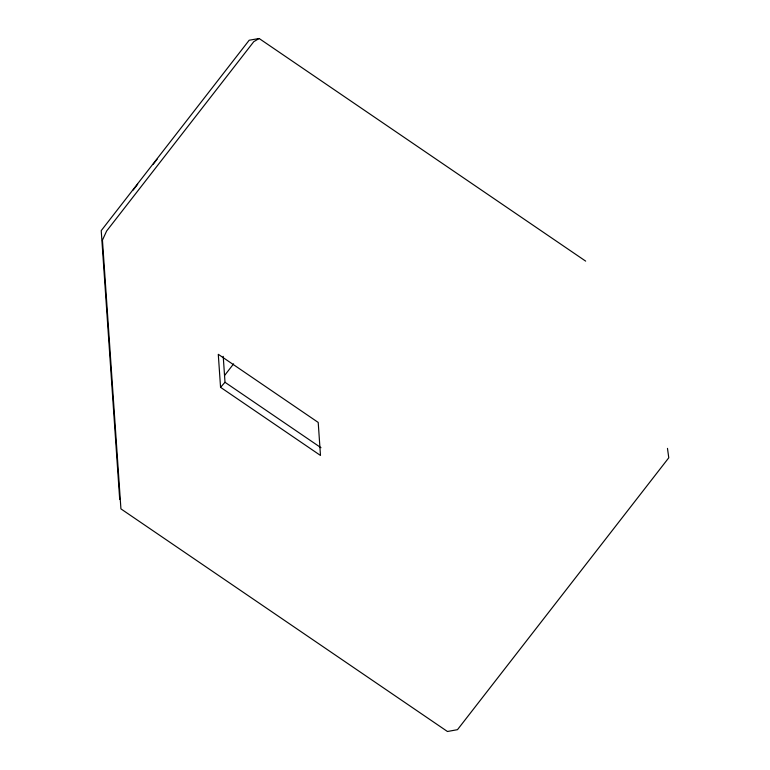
<?xml version="1.0" encoding="UTF-8"?>
<svg xmlns="http://www.w3.org/2000/svg" width="770" height="770" viewBox="0 0 770 770"><rect width="100%" height="100%" fill="white"/><g stroke="black" fill="none" stroke-linecap="round" stroke-linejoin="round"><path stroke-width="1.16" d="M133.162 190.065L137.657 184.271M153.23 164.231L157.09 159.274M224.753 375.26L233.589 363.883M220.557 387.32L218.285 354.306L318.212 422.432L320.484 455.455L220.557 387.32L225.004 382.286L223.223 356.346M585.672 261.126L259.144 38.5L253.763 41.676L106.616 231.029L102.448 240.134L120.928 508.874L447.457 731.5L457.486 729.671L668.774 457.784L667.475 448.371M259.144 38.5L249.182 40.233L101.226 230.634L119.697 499.364M225.004 382.286L320.975 447.717"/></g></svg>
